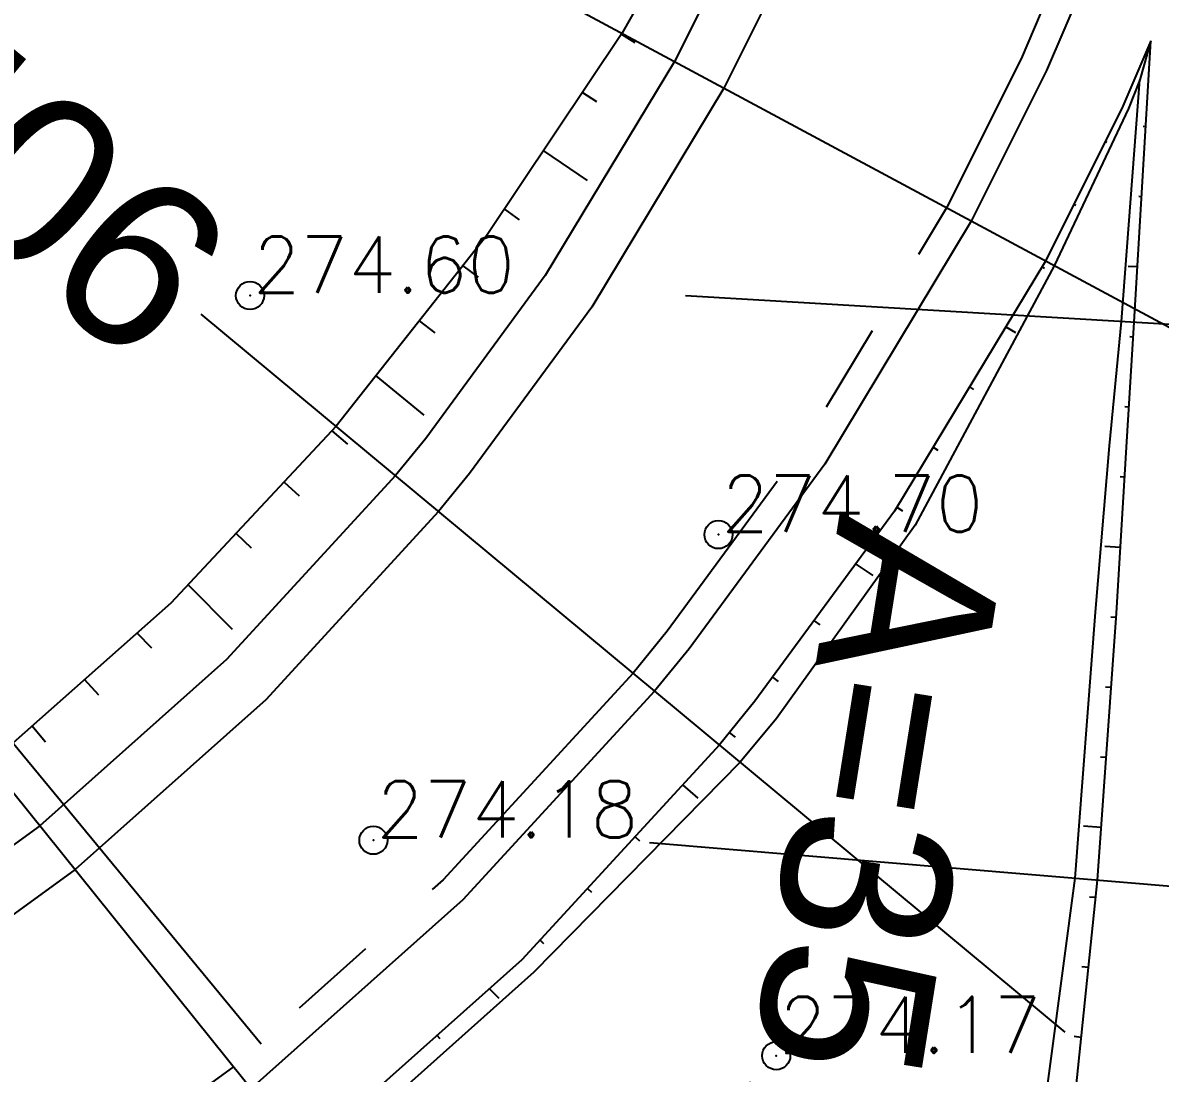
# Model space of a CAD drawing. Header units: millimetres. Extents: x 524954 to 526204, y 9523489 to 9524010.
# Drawn here: x 525550.39 to 525570.65, y 9523656.84 to 9523675.54 of the extents above; entities that cross this region are included whole.
import ezdxf
from ezdxf.enums import TextEntityAlignment as Align

# ---------------------------------------------------------------- set-up
doc = ezdxf.new("R2010")
doc.units = ezdxf.units.MM
doc.header["$PDMODE"] = 32
doc.header["$PDSIZE"] = 0.5
doc.linetypes.add('AXES2', pattern=[28.575, 19.05, -3.175, 3.175, -3.175])
for name, color, linetype in [("Route - Bretelle d'entrée - Restitution en plan - Axe", 1, 'AXES2'), ("Route - Bretelle d'entrée - Restitution en plan - GEM_BDG", 7, 'Continuous'), ("Route - Bretelle d'entrée - Restitution en plan - GEM_Berme", 7, 'Continuous'), ("Route - Bretelle d'entrée - Restitution en plan - GEM_Bretelle", 7, 'Continuous'), ("Route - Bretelle d'entrée - Restitution en plan - Talus déblais", 1, 'Continuous'), ("Route - Bretelle d'entrée - Restitution en plan - Talus remblais", 94, 'Continuous'), ("Route - Bretelle d'entrée - Tabulations", 7, 'Continuous'), ("Route - Bretelle d'entrée - Textes - Arcs", 5, 'Continuous'), ("Route - Bretelle d'entrée - Textes - Tabulations", 5, 'Continuous'), ('Route - Bretelle de sortie - Restitution en plan - GEM_Berme', 7, 'Continuous'), ('Route - Bretelle de sortie - Restitution en plan - Talus remblais', 94, 'Continuous'), ('Route - Bretelle de sortie - Tabulations', 7, 'Continuous'), ('Route - Bretelle de sortie - Textes - Clothoïdes', 7, 'Continuous'), ('TopoAlt', 3, 'Continuous'), ('TOPOJIS', 7, 'Continuous')]:
    doc.layers.add(name, color=color, linetype=linetype)
doc.styles.add('Affichages route', font='arial.ttf', dxfattribs={"height": 0.5})
doc.styles.add('Simplex 1.0', font='Simplex.shx', dxfattribs={"width": 0.99, "height": 1})

# ---------------------------------------------------------------- blocks, each defined once
blk = doc.blocks.new('TCPOINT M')
at = {"color": 0}
blk.add_point((0, 0), dxfattribs=at)
at = {"layer": 'TopoAlt', "style": 'Simplex 1.0', "width": 0.99}
blk.add_attdef('ALT', (0.15, 0.15), '', height=1, dxfattribs=at)
blk = doc.blocks.new('MENSURA_TALSYMm_14')
at = {"layer": 'Route - Bretelle de sortie - Restitution en plan - Talus remblais'}
for p, q in [((525570.342, 9523673.696), (525570.386, 9523673.693)), ((525570.263, 9523672.449), (525570.312, 9523672.446)), ((525570.072, 9523671.208), (525570.238, 9523671.198)), ((525570.102, 9523669.954), (525570.163, 9523669.95)), ((525570.016, 9523668.707), (525570.089, 9523668.702)), ((525569.931, 9523667.46), (525570.014, 9523667.455)), ((525569.662, 9523666.225), (525569.938, 9523666.207)), ((525569.763, 9523664.966), (525569.862, 9523664.959)), ((525569.672, 9523663.719), (525569.772, 9523663.712)), ((525569.581, 9523662.473), (525569.683, 9523662.466)), ((525569.282, 9523661.246), (525569.593, 9523661.219)), ((525569.388, 9523659.982), (525569.494, 9523659.973)), ((525569.251, 9523658.741), (525569.367, 9523658.729)), ((525569.114, 9523657.5), (525569.24, 9523657.486))]:
    blk.add_line(p, q, dxfattribs=at)
blk = doc.blocks.new('MENSURA_TALSYMm_20')
at = {"layer": "Route - Bretelle d'entrée - Restitution en plan - Talus remblais"}
for p, q in [((525570.197, 9523674.559), (525570.208, 9523674.554)), ((525569.667, 9523673.427), (525569.697, 9523673.413)), ((525569.108, 9523672.309), (525569.145, 9523672.291)), ((525568.542, 9523671.195), (525568.584, 9523671.172)), ((525567.895, 9523670.125), (525568.067, 9523670.026)), ((525567.249, 9523669.055), (525567.32, 9523669.013)), ((525566.603, 9523667.985), (525566.687, 9523667.932)), ((525565.957, 9523666.915), (525566.054, 9523666.851)), ((525565.223, 9523665.903), (525565.527, 9523665.701)), ((525564.483, 9523664.896), (525564.584, 9523664.823)), ((525563.743, 9523663.889), (525563.845, 9523663.811)), ((525562.975, 9523662.903), (525563.075, 9523662.825)), ((525562.142, 9523661.972), (525562.413, 9523661.74)), ((525561.296, 9523661.051), (525561.375, 9523660.98)), ((525560.45, 9523660.131), (525560.52, 9523660.066)), ((525559.604, 9523659.211), (525559.665, 9523659.151)), ((525558.877, 9523658.17), (525558.704, 9523658.345)), ((525557.826, 9523657.454), (525557.771, 9523657.514))]:
    blk.add_line(p, q, dxfattribs=at)
blk = doc.blocks.new('MENSURA_TALSYMm_22')
at = {"layer": "Route - Bretelle d'entrée - Restitution en plan - Talus déblais"}
for p, q in [((525561.053, 9523675.336), (525561.291, 9523675.189)), ((525560.358, 9523674.297), (525560.606, 9523674.137)), ((525559.663, 9523673.258), (525560.443, 9523672.73)), ((525558.968, 9523672.22), (525559.234, 9523672.03)), ((525558.229, 9523671.212), (525558.504, 9523671.012)), ((525557.454, 9523670.232), (525557.732, 9523670.018)), ((525556.678, 9523669.252), (525557.532, 9523668.556)), ((525555.898, 9523668.275), (525556.173, 9523668.039)), ((525555.045, 9523667.362), (525555.316, 9523667.117)), ((525554.192, 9523666.448), (525554.458, 9523666.195)), ((525554.13, 9523664.738), (525553.339, 9523665.534)), ((525552.692, 9523664.409), (525552.432, 9523664.676)), ((525551.745, 9523663.573), (525551.494, 9523663.85)), ((525550.8, 9523662.737), (525550.556, 9523663.023))]:
    blk.add_line(p, q, dxfattribs=at)

msp = doc.modelspace()

# ---------------------------------------------------------------- linework, layer by layer
at = {"layer": "Route - Bretelle d'entrée - Restitution en plan - Axe", "ltscale": 0.5, "flags": 128}
msp.add_lwpolyline([(525576.995, 9523751.051), (525576.401, 9523741.069), (525575.806, 9523731.087), (525575.212, 9523721.104), (525574.618, 9523711.122), (525574.465, 9523708.563), (525573.98, 9523701.143), (525573.523, 9523696.164), (525572.871, 9523691.207), (525571.945, 9523686.294), (525570.671, 9523681.46), (525570.039, 9523679.53), (525569.334, 9523677.625), (525568.167, 9523674.896), (525566.84, 9523672.241), (525564.256, 9523667.963), (525561.866, 9523664.709), (525561.259, 9523663.963), (525557.877, 9523660.283), (525554.145, 9523656.959), (525550.099, 9523654.025), (525545.781, 9523651.508), (525541.233, 9523649.436), (525536.501, 9523647.828), (525534.243, 9523647.241), (525531.96, 9523646.76), (525529.327, 9523646.339), (525526.676, 9523646.048), (525521.683, 9523645.809), (525516.685, 9523645.906), (525514.264, 9523646.051), (525511.698, 9523646.26), (525506.726, 9523646.79), (525500.609, 9523647.569), (525496.808, 9523648.069), (525486.894, 9523649.373), (525476.979, 9523650.676), (525467.064, 9523651.98), (525462.107, 9523652.631), (525457.15, 9523653.283), (525454.892, 9523653.58), (525451.068, 9523654.114), (525447.252, 9523654.708), (525442.327, 9523655.568), (525437.42, 9523656.53), (525432.534, 9523657.592), (525427.672, 9523658.755), (525422.834, 9523660.018)], dxfattribs=at)
at = {"layer": "Route - Bretelle d'entrée - Restitution en plan - GEM_BDG", "flags": 128}
msp.add_lwpolyline([(525571.149, 9523681.313), (525570.511, 9523679.365), (525569.799, 9523677.442), (525568.62, 9523674.686), (525567.28, 9523672.004), (525564.671, 9523667.683), (525562.257, 9523664.397), (525561.643, 9523663.644), (525558.228, 9523659.927), (525554.458, 9523656.57), (525550.372, 9523653.606), (525546.011, 9523651.064), (525541.417, 9523648.971), (525536.638, 9523647.347), (525534.357, 9523646.754), (525532.052, 9523646.268), (525529.393, 9523645.844), (525526.72, 9523645.55)], dxfattribs=at)
at = {"layer": "Route - Bretelle d'entrée - Restitution en plan - GEM_Berme", "flags": 128}
for points in [[(525569.258, 9523701.507), (525568.657, 9523696.694), (525567.878, 9523691.992), (525566.857, 9523687.428), (525565.538, 9523683.04), (525564.906, 9523681.318), (525564.215, 9523679.637), (525563.176, 9523677.208), (525561.995, 9523674.845), (525559.696, 9523671.037), (525557.569, 9523668.141), (525557.028, 9523667.478), (525554.018, 9523664.203), (525550.697, 9523661.244), (525547.096, 9523658.632), (525543.253, 9523656.393), (525539.205, 9523654.548), (525534.994, 9523653.117), (525532.984, 9523652.595), (525530.952, 9523652.167), (525528.608, 9523651.707)], [(525570.477, 9523675.213), (525569.981, 9523674.055), (525568.601, 9523671.294), (525565.915, 9523666.845), (525563.429, 9523663.461), (525562.797, 9523662.685), (525559.28, 9523658.858), (525555.399, 9523655.401), (525551.191, 9523652.349), (525546.7, 9523649.732), (525541.97, 9523647.577), (525537.049, 9523645.904), (525534.701, 9523645.294), (525532.327, 9523644.794), (525529.593, 9523644.357), (525526.849, 9523644.055), (525521.706, 9523643.809), (525516.589, 9523643.909), (525514.123, 9523644.056), (525511.516, 9523644.268), (525506.489, 9523644.804), (525500.349, 9523645.586), (525496.548, 9523646.086), (525487.817, 9523647.234)]]:
    msp.add_lwpolyline(points, dxfattribs=at)
at = {"layer": "Route - Bretelle d'entrée - Restitution en plan - GEM_Bretelle", "flags": 128}
msp.add_lwpolyline([(525570.255, 9523701.43), (525569.652, 9523696.586), (525568.866, 9523691.837), (525567.833, 9523687.211), (525566.494, 9523682.746), (525565.85, 9523680.989), (525565.146, 9523679.271), (525564.083, 9523676.787), (525562.876, 9523674.372), (525560.525, 9523670.478), (525558.35, 9523667.517), (525557.797, 9523666.839), (525554.72, 9523663.49), (525551.324, 9523660.465), (525547.642, 9523657.795), (525543.712, 9523655.505), (525539.574, 9523653.619), (525535.268, 9523652.155), (525533.213, 9523651.621), (525531.136, 9523651.184), (525528.741, 9523650.716)], dxfattribs=at)
at = {"layer": "Route - Bretelle d'entrée - Restitution en plan - Talus déblais", "flags": 128}
msp.add_lwpolyline([(525568.672, 9523701.552), (525567.88, 9523696.779), (525567.165, 9523692.104), (525566.388, 9523687.533), (525565.055, 9523683.188), (525564.309, 9523681.525), (525563.501, 9523679.917), (525562.337, 9523677.596), (525561.06, 9523675.348), (525558.649, 9523671.743), (525556.485, 9523669.007), (525555.972, 9523668.355), (525553.032, 9523665.205), (525549.801, 9523662.357), (525546.342, 9523659.79), (525542.68, 9523657.5), (525538.8, 9523655.569), (525534.751, 9523653.967), (525532.81, 9523653.334), (525530.839, 9523652.776), (525528.548, 9523652.154), (525526.19, 9523651.652), (525521.624, 9523650.981)], dxfattribs=at)
at = {"layer": "Route - Bretelle d'entrée - Restitution en plan - Talus remblais", "flags": 128}
msp.add_lwpolyline([(525570.281, 9523674.523), (525570.08, 9523674.009), (525568.759, 9523671.209), (525566.282, 9523666.597), (525563.811, 9523663.156), (525563.165, 9523662.38), (525559.495, 9523658.64), (525555.595, 9523655.158), (525551.345, 9523652.113), (525546.808, 9523649.523), (525542.014, 9523647.466), (525542.339, 9523646.647), (525537.065, 9523645.847), (525534.739, 9523645.132), (525532.381, 9523644.5), (525529.648, 9523643.945), (525526.893, 9523643.548), (525521.715, 9523643.071), (525516.535, 9523642.777), (525514.027, 9523642.708), (525512.319, 9523642.692)], dxfattribs=at)
at = {"layer": "Route - Bretelle d'entrée - Tabulations"}
for p, q in [((525575.648, 9523667.507), (525558.031, 9523676.976)), ((525568.951, 9523657.573), (525553.567, 9523670.353)), ((525560.414, 9523649.169), (525547.875, 9523664.75))]:
    msp.add_line(p, q, dxfattribs=at)
at = {"layer": "Route - Bretelle d'entrée - Textes - Arcs"}
msp.add_line((525554.637, 9523657.361), (525522.798, 9523695.913), dxfattribs=at)
at = {"layer": 'Route - Bretelle de sortie - Restitution en plan - GEM_Berme', "flags": 128}
msp.add_lwpolyline([(525562.912, 9523635.401), (525564.32, 9523638.026), (525565.06, 9523639.637), (525565.73, 9523641.284), (525567.21, 9523645.848), (525568.282, 9523650.565), (525569.024, 9523655.386), (525569.526, 9523660.279), (525569.867, 9523665.027), (525570.046, 9523667.987), (525570.179, 9523670.209), (525570.477, 9523675.213)], dxfattribs=at)
at = {"layer": 'Route - Bretelle de sortie - Restitution en plan - Talus remblais'}
msp.add_line((525570.477, 9523675.213), (525570.281, 9523674.523), dxfattribs=at)
at = {"layer": 'Route - Bretelle de sortie - Restitution en plan - Talus remblais', "flags": 128}
msp.add_lwpolyline([(525560.476, 9523633.471), (525562.071, 9523635.895), (525563.463, 9523638.444), (525564.194, 9523640.011), (525564.864, 9523641.616), (525566.398, 9523646.068), (525567.571, 9523650.698), (525568.485, 9523655.454), (525569.132, 9523660.312), (525569.492, 9523665.05), (525569.745, 9523668.005), (525569.957, 9523670.223), (525570.281, 9523674.523)], dxfattribs=at)
at = {"layer": 'Route - Bretelle de sortie - Tabulations'}
for p, q in [((525562.193, 9523670.685), (525582.157, 9523669.496)), ((525561.554, 9523660.946), (525581.484, 9523659.279))]:
    msp.add_line(p, q, dxfattribs=at)

# ---------------------------------------------------------------- block references
at = {"layer": "Route - Bretelle d'entrée - Restitution en plan - Talus déblais"}
msp.add_blockref('MENSURA_TALSYMm_22', (0, 0), dxfattribs=at)
at = {"layer": "Route - Bretelle d'entrée - Restitution en plan - Talus remblais"}
msp.add_blockref('MENSURA_TALSYMm_20', (0, 0), dxfattribs=at)
at = {"layer": 'Route - Bretelle de sortie - Restitution en plan - Talus remblais'}
msp.add_blockref('MENSURA_TALSYMm_14', (0, 0), dxfattribs=at)
at = {"layer": 'TOPOJIS'}
ref = msp.add_blockref('TCPOINT M', (525554.44, 9523670.683, 274.6), dxfattribs=at)
ref.add_attrib('ALT', '274.60', (525554.49, 9523670.733, 274.6), dxfattribs={"layer": 'TopoAlt', "height": 1, "style": 'Simplex 1.0', "width": 0.99})
ref = msp.add_blockref('TCPOINT M', (525562.78, 9523666.428, 274.7), dxfattribs=at)
ref.add_attrib('ALT', '274.70', (525562.83, 9523666.478, 274.7), dxfattribs={"layer": 'TopoAlt', "height": 1, "style": 'Simplex 1.0', "width": 0.99})
ref = msp.add_blockref('TCPOINT M', (525556.636, 9523660.988, 274.18), dxfattribs=at)
ref.add_attrib('ALT', '274.18', (525556.686, 9523661.038, 274.18), dxfattribs={"layer": 'TopoAlt', "height": 1, "style": 'Simplex 1.0', "width": 0.99})
ref = msp.add_blockref('TCPOINT M', (525563.809, 9523657.154, 274.17), dxfattribs=at)
ref.add_attrib('ALT', '274.17', (525563.859, 9523657.204, 274.17), dxfattribs={"layer": 'TopoAlt', "height": 1, "style": 'Simplex 1.0', "width": 0.99})

# ---------------------------------------------------------------- texts
at = {"layer": "Route - Bretelle d'entrée - Textes - Tabulations", "style": 'Affichages route'}
msp.add_text('90.0', height=3, rotation=140.2828, dxfattribs=at).set_placement((525553.374, 9523670.513), align=Align.MIDDLE_LEFT)
at = {"layer": 'Route - Bretelle de sortie - Textes - Clothoïdes', "style": 'Affichages route'}
msp.add_text('A=35.5  L=31.5', height=3, rotation=260.9531, dxfattribs=at).set_placement((525565.654, 9523652.228), align=Align.TOP_CENTER)

doc.saveas('drawing.dxf')
